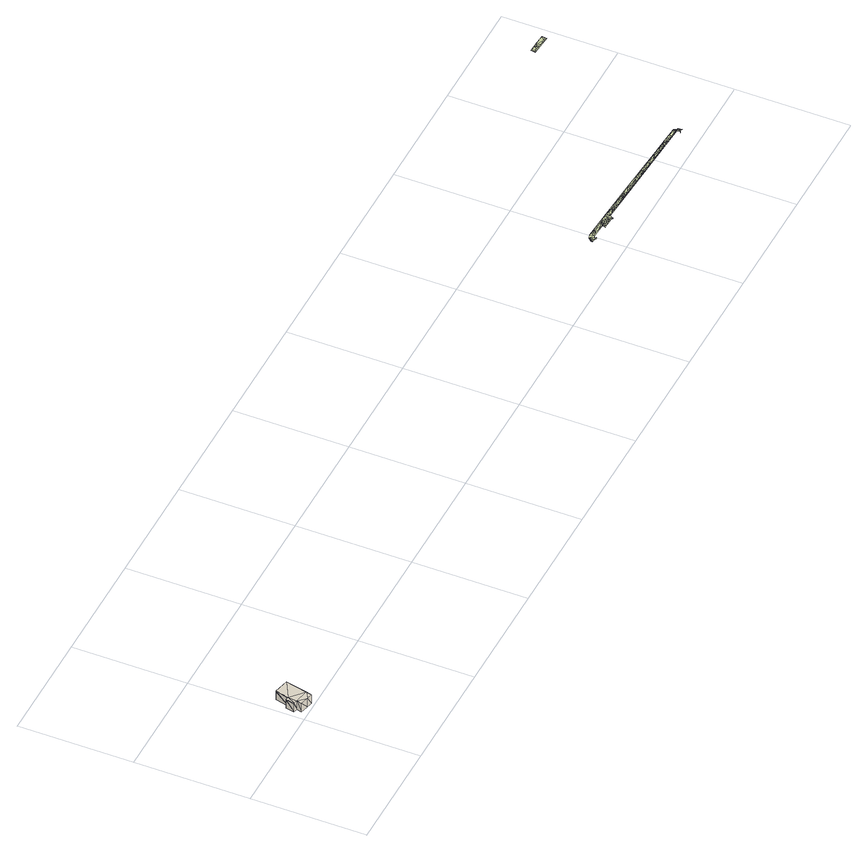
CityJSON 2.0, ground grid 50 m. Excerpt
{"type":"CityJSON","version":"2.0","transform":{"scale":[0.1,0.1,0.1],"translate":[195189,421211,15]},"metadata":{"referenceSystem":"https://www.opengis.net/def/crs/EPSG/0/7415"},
"CityObjects":{
"building1":{"type":"Building","attributes":{"3df_class":"Building","baseheight":16.93,"roofheight":4.61,"aanduidingrecordinactief":"0","pandstatus":"Pand in gebruik","aanduidingrecordcorrectie":"0","bagpandid":"0241100000014825","bouwjaar":"1962","begindatumtijdvakgeldigheid":"20110609","einddatumtijdvakgeldigheid":"21991231","shape_length":"40.5249362597725","shape_area":"86.02491499909297"},"geometry":[{"type":"Solid","lod":"1","boundaries":[[[[0,1,2]],[[3,1,4]],[[5,6,7]],[[6,4,1]],[[7,6,1]],[[5,8,6]],[[9,5,7]],[[7,1,0]],[[10,11,12]],[[10,2,11]],[[10,13,2]],[[13,0,2]],[[12,14,15]],[[12,1,14]],[[12,11,1]],[[11,2,1]],[[15,16,17]],[[15,3,16]],[[15,14,3]],[[14,1,3]],[[17,4,18]],[[17,16,4]],[[16,3,4]],[[18,6,19]],[[18,4,6]],[[19,8,20]],[[19,6,8]],[[20,5,21]],[[20,8,5]],[[21,9,22]],[[21,5,9]],[[22,7,23]],[[22,9,7]],[[23,13,10]],[[23,0,13]],[[23,7,0]],[[15,10,12]],[[15,17,18]],[[19,21,23]],[[18,19,15]],[[19,23,15]],[[20,21,19]],[[21,22,23]],[[15,23,10]]]]}]},
"landuse1":{"type":"LandUse","attributes":{"3df_class":"Terrain","bgt_status":"bestaand","bgt_functie":"berm","relatievehoogteligging":0,"bgt_fysiekvoorkomen":"groenvoorziening","ondersteunendwegdeeloptalud":"false","plus_fysiekvoorkomen":"gras- en kruidachtigen","aantal_punten":0},"geometry":[{"type":"MultiSurface","lod":"1","boundaries":[[[24,25,26]],[[27,24,26]],[[27,28,24]],[[27,29,28]],[[27,30,29]],[[29,30,31]],[[31,32,33]],[[33,32,34]],[[34,32,35]],[[36,37,38]],[[39,40,41]],[[42,43,44]],[[45,46,47]],[[48,49,47]],[[49,45,47]],[[43,50,44]],[[42,49,48]],[[43,42,48]],[[51,52,50]],[[53,54,55]],[[56,57,58]],[[59,44,56]],[[39,60,36]],[[37,61,38]],[[62,63,64]],[[60,65,66]],[[37,66,67]],[[65,68,69]],[[70,71,72]],[[73,63,74]],[[75,76,77]],[[78,79,80]],[[75,81,76]],[[82,83,40]],[[35,79,84]],[[35,32,79]],[[31,30,32]],[[32,30,85]],[[85,30,86]],[[87,88,89]],[[44,59,90]],[[76,81,91]],[[69,67,65]],[[92,93,94]],[[59,95,96]],[[97,98,99]],[[100,59,101]],[[80,102,103]],[[104,81,105]],[[106,107,108]],[[109,110,111]],[[83,82,112]],[[113,114,115]],[[116,87,89]],[[117,118,119]],[[120,113,121]],[[122,80,123]],[[113,120,124]],[[83,125,62]],[[105,79,104]],[[75,126,127]],[[54,128,107]],[[129,130,131]],[[132,117,133]],[[128,110,107]],[[116,134,135]],[[44,90,119]],[[95,59,56]],[[136,95,137]],[[138,44,139]],[[140,56,141]],[[142,57,138]],[[58,57,142]],[[52,142,138]],[[143,144,145]],[[58,142,51]],[[146,58,147]],[[148,96,136]],[[92,96,148]],[[76,91,149]],[[71,77,72]],[[150,125,112]],[[83,112,125]],[[62,151,113]],[[152,122,153]],[[154,90,155]],[[156,157,155]],[[117,132,55]],[[158,53,133]],[[110,128,159]],[[106,54,107]],[[160,121,161]],[[110,159,111]],[[118,162,119]],[[163,164,157]],[[165,114,162]],[[166,115,167]],[[156,90,88]],[[155,90,156]],[[168,123,127]],[[63,168,126]],[[169,170,171]],[[154,169,90]],[[87,116,143]],[[169,154,172]],[[80,79,105]],[[123,80,105]],[[124,173,174]],[[166,121,113]],[[134,90,59]],[[143,116,144]],[[175,67,69]],[[152,80,122]],[[81,75,127]],[[91,81,104]],[[140,176,137]],[[177,98,97]],[[54,143,84]],[[62,54,84]],[[159,128,54]],[[113,159,54]],[[87,143,54]],[[132,133,53]],[[178,169,172]],[[54,179,55]],[[180,150,129]],[[62,180,129]],[[129,150,181]],[[62,129,151]],[[141,99,176]],[[147,182,183]],[[121,166,161]],[[120,121,160]],[[170,169,178]],[[53,170,178]],[[60,66,36]],[[82,40,39]],[[65,60,41]],[[73,74,184]],[[72,76,149]],[[185,77,71]],[[109,186,118]],[[110,109,118]],[[177,148,98]],[[143,148,147]],[[147,58,51]],[[148,177,182]],[[176,136,137]],[[99,98,176]],[[158,119,171]],[[53,158,170]],[[133,117,119]],[[158,133,119]],[[137,95,140]],[[98,136,176]],[[107,110,118]],[[108,107,118]],[[157,156,88]],[[54,53,87]],[[53,178,163]],[[87,53,157]],[[163,172,164]],[[178,172,163]],[[89,90,134]],[[116,89,134]],[[136,96,95]],[[148,136,98]],[[41,60,39]],[[68,41,62]],[[135,134,59]],[[101,143,100]],[[183,182,97]],[[143,147,51]],[[141,56,146]],[[99,141,97]],[[88,90,89]],[[157,88,87]],[[72,77,76]],[[70,72,149]],[[68,64,73]],[[41,68,65]],[[184,68,73]],[[175,69,185]],[[162,82,119]],[[186,160,118]],[[161,166,167]],[[186,120,160]],[[55,118,117]],[[106,108,54]],[[78,84,79]],[[152,153,102]],[[119,90,169]],[[44,119,82]],[[171,119,169]],[[158,171,170]],[[167,165,162]],[[113,115,166]],[[164,172,154]],[[53,163,157]],[[114,130,162]],[[115,114,165]],[[130,181,162]],[[151,131,114]],[[181,82,162]],[[129,181,130]],[[100,135,59]],[[143,187,100]],[[112,82,181]],[[150,112,181]],[[74,126,75]],[[84,168,62]],[[52,139,50]],[[142,52,51]],[[173,120,186]],[[109,173,186]],[[113,151,114]],[[62,113,54]],[[64,63,73]],[[62,64,68]],[[174,111,124]],[[109,111,174]],[[125,150,180]],[[62,125,180]],[[139,52,138]],[[50,139,44]],[[138,57,56]],[[44,138,56]],[[174,173,109]],[[159,124,111]],[[124,159,113]],[[173,124,120]],[[167,115,165]],[[161,167,162]],[[131,130,114]],[[129,131,151]],[[94,59,96]],[[92,94,96]],[[146,183,141]],[[58,146,56]],[[183,97,141]],[[147,183,146]],[[127,123,105]],[[62,168,63]],[[127,105,81]],[[168,127,126]],[[122,123,168]],[[84,78,103]],[[100,187,135]],[[92,148,93]],[[93,101,59]],[[94,93,59]],[[101,93,148]],[[143,101,148]],[[66,65,67]],[[36,66,37]],[[179,54,108]],[[118,179,108]],[[55,179,118]],[[53,55,132]],[[144,116,135]],[[187,143,145]],[[145,144,135]],[[187,145,135]],[[74,63,126]],[[77,74,75]],[[74,77,185]],[[69,184,185]],[[184,74,185]],[[68,184,69]],[[160,161,162]],[[118,160,162]],[[140,95,56]],[[176,140,141]],[[153,122,168]],[[84,153,168]],[[102,153,103]],[[152,102,80]],[[164,154,155]],[[157,164,155]],[[103,153,84]],[[80,103,78]],[[182,177,97]],[[148,182,147]],[[40,83,62]],[[41,40,62]],[[188,45,189]],[[188,46,45]],[[189,49,190]],[[189,45,49]],[[190,42,191]],[[190,49,42]],[[191,44,192]],[[191,42,44]],[[192,82,193]],[[192,44,82]],[[193,39,194]],[[193,82,39]],[[194,36,195]],[[194,39,36]],[[195,38,196]],[[195,36,38]],[[196,61,197]],[[196,38,61]],[[104,79,198]],[[198,32,199]],[[198,79,32]],[[199,85,200]],[[199,32,85]],[[200,86,201]],[[200,85,86]]]}]},
"landuse2":{"type":"LandUse","attributes":{"3df_class":"Terrain","bgt_status":"bestaand","identificatiebagpnd":"0241100000011916","relatievehoogteligging":"0"},"geometry":[{"type":"MultiSurface","lod":"1","boundaries":[[[202,203,204]],[[205,206,207]],[[203,202,207]],[[208,203,207]],[[202,205,207]],[[205,202,209]],[[210,211,212]],[[213,204,203]],[[209,202,204]],[[205,209,204]],[[214,208,215]],[[213,203,210]],[[211,206,216]],[[217,210,212]],[[212,211,218]],[[217,212,218]],[[210,203,208]],[[213,210,217]],[[216,206,218]],[[211,216,218]],[[214,206,211]],[[208,207,215]],[[215,207,206]],[[210,208,214]],[[214,215,206]],[[210,214,211]]]}]}
},
"vertices":[
[8,48,65],[28,83,65],[15,86,65],[42,142,65],[107,127,65],[55,12,65],[85,31,65],[24,44,65],[79,6,65],[19,21,65],[8,48,19],[15,86,59],[15,86,19],[8,48,59],[28,83,59],[28,83,19],[42,142,59],[42,142,19],[107,127,19],[85,31,19],[79,6,19],[55,12,19],[19,21,19],[24,44,19],
[2965,135,8],[2964,130,8],[2967,130,8],[2971,130,8],[2967,141,8],[2971,145,8],[2982,129,8],[2975,149,8],[2991,135,8],[2976,150,8],[2977,151,8],[2979,152,8],[3128,123,5],[3117,119,5],[3127,122,5],[3132,133,7],[3132,145,8],[3118,140,9],[3695,95,9],[3697,101,8],[3692,103,8],[3692,90,10],[3687,86,11],[3694,85,9],[3701,85,7],[3694,94,9],[3695,103,8],[3682,117,8],[3682,115,10],[3367,135,8],[3302,140,10],[3337,130,9],[3652,105,4],[3672,110,10],[3652,115,7],[3557,110,3],[3118,135,6],[3127,118,5],[3118,150,10],[3086,148,8],[3096,148,10],[3106,132,9],[3112,130,6],[3107,120,6],[3101,138,7],[3096,122,9],[3067,123,2],[3077,122,5],[3071,128,4],[3091,142,9],[3081,132,8],[3076,138,8],[3071,132,6],[3076,128,4],[3006,152,9],[3000,141,8],[3016,142,6],[3071,138,7],[3134,134,7],[3148,145,11],[2995,159,8],[2991,131,8],[2993,128,8],[3467,130,6],[3467,125,8],[3472,120,7],[3467,115,7],[3070,135,2],[3552,120,4],[3552,115,5],[3557,115,6],[3572,110,7],[3562,120,9],[3602,115,9],[3597,120,7],[3592,115,7],[3527,120,6],[3532,120,5],[3021,148,9],[3016,152,8],[3070,137,2],[3066,138,6],[3302,135,11],[3287,130,8],[3312,130,8],[3257,130,5],[3267,130,5],[3262,135,8],[3158,135,6],[3192,145,8],[3187,135,8],[3197,140,8],[3492,125,6],[3342,125,8],[3317,125,5],[3377,120,5],[3247,140,11],[3237,140,8],[3041,148,8],[3056,142,6],[3257,140,8],[3152,145,10],[3076,142,10],[3071,142,9],[3272,135,7],[3172,145,7],[3182,135,6],[3182,140,7],[3357,130,7],[3357,125,6],[3477,115,4],[3507,115,6],[3577,120,10],[3582,115,7],[3682,105,9],[3687,105,8],[3587,110,7],[3592,110,5],[3677,115,11],[3523,127,8],[3507,120,5],[3517,120,7],[3637,110,7],[3627,120,9],[3542,125,6],[3070,128,2],[3162,140,9],[3187,145,6],[3031,148,9],[3021,152,9],[3422,120,4],[3437,120,8],[3447,125,9],[3447,130,9],[3372,130,9],[3267,140,8],[3242,130,7],[3227,135,9],[3217,130,5],[3417,130,8],[3422,125,8],[3197,135,6],[3227,140,9],[3217,135,8],[3076,148,9],[3407,120,8],[3392,130,8],[3382,125,8],[3417,125,9],[3252,135,9],[3257,135,7],[3097,120,7],[3587,115,10],[3602,120,9],[3402,130,10],[3322,130,8],[3162,145,11],[3167,135,8],[3607,120,8],[3617,115,7],[3091,128,7],[3087,121,6],[3247,130,9],[3522,120,5],[3687,86,0],[3692,90,0],[3694,94,0],[3695,95,0],[3692,103,0],[3134,134,0],[3132,133,0],[3128,123,0],[3127,122,0],[3127,118,0],[3000,141,2],[2991,135,2],[2991,131,2],[2993,128,2],
[3872,790,20],[3882,805,18],[3857,800,17],[3856,787,16],[3947,780,16],[3887,785,17],[3892,790,17],[3857,790,19],[3892,805,18],[3927,785,19],[3947,800,18],[3858,807,16],[3907,785,18],[3897,785,16],[3947,785,18],[3948,801,16],[3947,789,18]
]}
